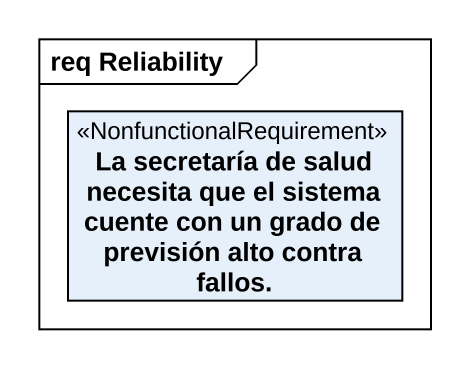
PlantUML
@startuml
mainframe req Reliability
hide circle
hide empty members
class "La secretaría de salud necesita que el sistema cuente con un grado de previsión alto contra fallos." as La_secretaría_de_salud <<NonfunctionalRequirement>>
@enduml
